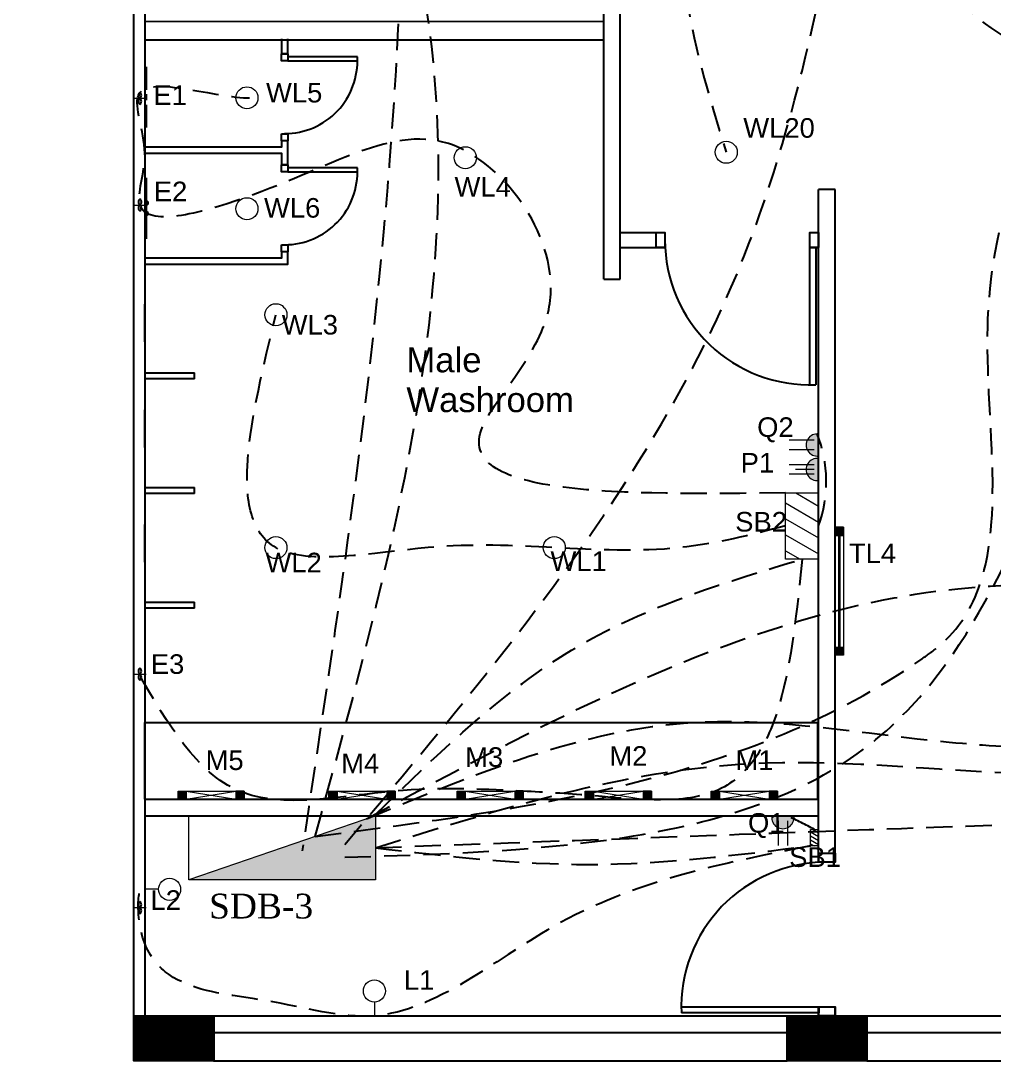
# Model space of a CAD drawing. Header units: inches. Extents: x -913 to 64634, y -1481 to 18188.
# Drawn here: x 2163.6 to 2399.1, y 2999 to 3250.7 of the extents above; entities that cross this region are included whole.
import ezdxf

# ---------------------------------------------------------------- set-up
doc = ezdxf.new("R2010")
doc.units = ezdxf.units.IN
doc.header["$MEASUREMENT"] = 0
doc.linetypes.add('HIDDEN', pattern=[9.525, 6.35, -3.175])
for name, color, linetype in [('02', 1, 'Continuous'), ('AC SDB', 14, 'Continuous'), ('ARQ-ALV', 3, 'Continuous'), ('Column', 6, 'Continuous'), ('DB TO SDB', 7, 'Continuous'), ('DB wire', 240, 'Continuous'), ('Door', 130, 'Continuous'), ('SB Wire', 11, 'Continuous'), ('Sofa Washroom', 8, 'Continuous'), ('Text', 7, 'Continuous'), ('Wall', 150, 'Continuous'), ('Washroom wall', 244, 'Continuous')]:
    doc.layers.add(name, color=color, linetype=linetype)
doc.layers.add('E. Fixture', color=6, linetype='Continuous', lineweight=20)
doc.layers.add('HATCH', color=251, linetype='Continuous', lineweight=5)
doc.styles.add('JASIM', font='times.ttf')
doc.styles.get("Standard").update_dxf_attribs({"font": 'arial.ttf'})

# ---------------------------------------------------------------- blocks, each defined once
blk = doc.blocks.new('14')
at = {"layer": 'E. Fixture'}
for p, q in [((26234, -3909.1), (26234, -3891.1)), ((26225, -3900.1), (26243, -3900.1))]:
    blk.add_line(p, q, dxfattribs=at)
for centre, start, end in [((26229.5, -3902.4), 26.564, 153.436), ((26238.5, -3902.4), 26.564, 153.436), ((26229.5, -3897.9), 206.564, 333.436), ((26238.5, -3897.9), 206.564, 333.436)]:
    blk.add_arc(centre, 5.03, start, end, dxfattribs=at)
blk = doc.blocks.new('05')
at = {"layer": 'E. Fixture'}
blk.add_hatch(color=256, dxfattribs=at).paths.add_polyline_path([(27124.32, -3822.56), (27124.32, -3814.56, 1.138442)])
for p, q in [((27122.65, -3816.83), (27113.67, -3816.83)), ((27124.32, -3822.56), (27124.32, -3814.56)), ((27122.65, -3820.28), (27113.67, -3820.28)), ((27122.65, -3818.56), (27115.97, -3818.56))]:
    blk.add_line(p, q, dxfattribs=at)
blk.add_arc((27123.8, -3818.56), 4.03, 82.5917, 277.4083, dxfattribs=at)
blk = doc.blocks.new('10')
at = {"layer": 'E. Fixture'}
blk.add_hatch(color=256, dxfattribs=at).paths.add_polyline_path([(27132.13, -3831.38), (27132.13, -3823.38, 1.138442)])
for p, q in [((27132.13, -3831.38), (27132.13, -3823.38)), ((27130.46, -3825.65), (27121.48, -3825.65)), ((27130.46, -3829.1), (27121.48, -3829.1))]:
    blk.add_line(p, q, dxfattribs=at)
blk.add_arc((27131.61, -3827.38), 4.03, 82.5917, 277.4083, dxfattribs=at)
blk = doc.blocks.new('oo')
at = {"layer": 'E. Fixture', "lineweight": 15}
for p, q in [((755.23, 589.1), (809.18, 589.1)), ((755.23, 589.03), (809.18, 589.03)), ((755.23, 588.97), (809.18, 588.97)), ((755.23, 588.9), (809.18, 588.9)), ((755.23, 588.77), (809.18, 588.77)), ((755.23, 588.63), (809.18, 588.63)), ((755.23, 588.57), (809.18, 588.57)), ((755.23, 588.5), (809.18, 588.5)), ((755.23, 588.43), (809.18, 588.43)), ((755.23, 588.43), (809.18, 588.43))]:
    blk.add_line(p, q, dxfattribs=at)
at = {"layer": 'E. Fixture', "color": 5, "lineweight": 15}
blk.add_lwpolyline([(751.23, 590.77), (813.18, 590.77), (813.18, 586.76), (751.23, 586.76), (751.23, 590.77)], dxfattribs=at)
at = {"layer": 'HATCH', "lineweight": 15}
for points in [[(751.23, 590.77), (755.23, 590.77), (755.23, 586.76), (751.23, 586.76)], [(751.56, 590.43), (754.89, 590.43), (754.89, 587.1), (751.56, 587.1)], [(751.89, 590.1), (754.56, 590.1), (754.56, 587.43), (751.89, 587.43)], [(752.23, 589.77), (754.23, 589.77), (754.23, 587.76), (752.23, 587.76)], [(752.56, 589.43), (753.89, 589.43), (753.89, 588.1), (752.56, 588.1)], [(752.89, 589.1), (753.56, 589.1), (753.56, 588.43), (752.89, 588.43)], [(813.18, 590.77), (809.18, 590.77), (809.18, 586.76), (813.18, 586.76)], [(812.85, 590.43), (809.51, 590.43), (809.51, 587.1), (812.85, 587.1)], [(812.52, 590.1), (809.85, 590.1), (809.85, 587.43), (812.52, 587.43)], [(812.18, 589.77), (810.18, 589.77), (810.18, 587.76), (812.18, 587.76)], [(811.85, 589.43), (810.52, 589.43), (810.52, 588.1), (811.85, 588.1)], [(811.52, 589.1), (810.85, 589.1), (810.85, 588.43), (811.52, 588.43)]]:
    blk.add_lwpolyline(points, close=True, dxfattribs=at)
blk = doc.blocks.new('C')
at = {"layer": 'E. Fixture'}
blk.add_hatch(color=256, dxfattribs=at).paths.add_polyline_path([(27131.114, -3595.101), (27140.34, -3595.101), (27140.34, -3591.939)])
blk.add_line((27140.34, -3591.939), (27131.114, -3595.101), dxfattribs=at)
blk.add_lwpolyline([(27131.114, -3591.939), (27140.34, -3591.939), (27140.34, -3595.101), (27131.114, -3595.101), (27131.114, -3591.939)], dxfattribs=at)

msp = doc.modelspace()

# ---------------------------------------------------------------- hatches: boundary and pattern name
at = {"layer": 'E. Fixture', "lineweight": 5}
h = msp.add_hatch(dxfattribs=at)
h.set_pattern_fill('ANSI31', color=256, scale=26.668912, angle=105, style=0)
h.set_pattern_definition([(150, (-5081.686, -67711.0576), (-1.666807, -2.88699442), [])])
h.paths.add_polyline_path([(2356.6, 3120.49), (2356.6, 3136.5), (2348.6, 3136.5), (2348.6, 3120.49)])
h = msp.add_hatch(dxfattribs=at)
h.set_pattern_fill('ANSI31', color=256, scale=6.667228, angle=105, style=0)
h.set_pattern_definition([(150, (497.0319, -14656.8085), (-0.41670175, -0.721748606), [])])
h.paths.add_polyline_path([(2356.6, 3051.08), (2356.6, 3055.08), (2354.6, 3055.08), (2354.6, 3051.08)])
at = {"layer": 'SB Wire', "linetype": 'HIDDEN'}
h = msp.add_hatch(dxfattribs=at)
h.set_pattern_fill('ANSI31', color=6)
h.set_pattern_definition([(45, (-5061.5, -9336.5), (-0.0883883476, 0.0883883476), [])])
h.paths.add_polyline_path([(2368.26, 3009.97), (2348.95, 3009.97), (2348.95, 2999.05), (2368.26, 2999.05)])
h.paths.add_polyline_path([(2513.16, 3009.97), (2493.85, 3009.97), (2493.85, 2999.05), (2513.16, 2999.05)])
h.paths.add_polyline_path([(2698.02, 3009.9), (2678.71, 3009.9), (2678.71, 2998.99), (2698.02, 2998.99)])
h.paths.add_polyline_path([(2210.25, 3009.97), (2190.94, 3009.97), (2190.94, 2999.05), (2210.25, 2999.05)])
h.paths.add_polyline_path([(2210.25, 3438.95), (2190.94, 3438.95), (2190.94, 3428.03), (2210.25, 3428.03)])
h.paths.add_polyline_path([(2697.99, 3439.1), (2678.68, 3439.1), (2678.68, 3428.19), (2697.99, 3428.19)])

# ---------------------------------------------------------------- linework, layer by layer
at = {"layer": '02'}
for points in [[(2245.01, 3241.98), (2228.17, 3241.98), (2228.17, 3241.03), (2245.03, 3241.03)], [(2245.01, 3215.11), (2228.17, 3215.11), (2228.17, 3214.15), (2245.03, 3214.15)]]:
    msp.add_lwpolyline(points, dxfattribs=at)
at = {"layer": 'AC SDB', "linetype": 'HIDDEN'}
for points in [[(2234.81, 3053.37), (2381.64, 3096.38), (2385.64, 3099.38), (2397.5, 3176.89), (2504, 3324.39)], [(2241.95, 3048.32), (2371.92, 3078.03), (2420.15, 3163.34)]]:
    msp.add_spline(points, degree=3, dxfattribs=at)
at = {"layer": 'ARQ-ALV'}
msp.add_line((2356.6, 3199.48), (2356.6, 3195.88), dxfattribs=at)
at = {"layer": 'Column'}
for points in [[(2190.94, 3009.97), (2210.25, 3009.97), (2210.25, 2999.05), (2190.94, 2999.05)], [(2348.95, 3009.97), (2368.26, 3009.97), (2368.26, 2999.05), (2348.95, 2999.05)]]:
    msp.add_lwpolyline(points, close=True, dxfattribs=at)
at = {"layer": 'DB TO SDB', "linetype": 'HIDDEN'}
msp.add_spline([(2174.36, 3639.56), (2174.53, 3574.33), (2218.65, 3539.72), (2242.64, 3453.38), (2253.14, 3358.88), (2253.14, 3221.29), (2231.64, 3049.88)], degree=3, dxfattribs=at)
at = {"layer": 'DB wire', "color": 30, "linetype": 'HIDDEN', "true_color": 0xf26722}
for points in [[(2234.81, 3053.37), (2262.23, 3250.55), (2255.64, 3311.27), (2264.88, 3342.9), (2352.6, 3365.08)], [(2241.95, 3051.41), (2337.17, 3190.31), (2365.64, 3303.64)], [(2247.19, 3057.61), (2408.47, 3114.19), (2568.96, 3138.26), (2644.34, 3199.39), (2645.78, 3196.44)], [(2249.08, 3058.36), (2300.37, 3100.5), (2352.6, 3120.49)], [(2247.19, 3057.61), (2326.45, 3080.96), (2388.18, 3076.19), (2413.89, 3074.67), (2469.04, 3075.03), (2530.46, 3076.84), (2553.89, 3079.53), (2600.75, 3085.69), (2648.34, 3104.7)], [(2249.37, 3050.63), (2340.27, 3071.02), (2401.02, 3068.82), (2587.22, 3079.7), (2630.82, 3085.11), (2648.04, 3091.09)], [(2249.37, 3050.63), (2495.77, 3059.59), (2616.74, 3075.98), (2647.23, 3074.89), (2647.48, 3074.41)]]:
    msp.add_spline(points, degree=3, dxfattribs=at)
at = {"layer": 'DB wire', "linetype": 'HIDDEN'}
msp.add_spline([(2249.37, 3050.63), (2301.26, 3046.6), (2354.6, 3051.08)], degree=3, dxfattribs=at)
at = {"layer": 'Door'}
for points in [[(2226.65, 3242.74), (2228.17, 3242.74), (2228.17, 3241.03), (2226.65, 3241.03)], [(2226.65, 3223.4), (2228.17, 3223.4), (2228.17, 3221.69), (2226.65, 3221.69)], [(2226.65, 3215.87), (2228.17, 3215.87), (2228.17, 3214.15), (2226.65, 3214.15)], [(2319.42, 3195.88), (2317.27, 3195.88), (2317.27, 3199.49), (2319.42, 3199.49)], [(2356.6, 3195.88), (2354.46, 3195.88), (2354.46, 3199.49), (2356.6, 3199.49)], [(2226.65, 3196.53), (2228.17, 3196.53), (2228.17, 3194.82), (2226.65, 3194.82)], [(2356.61, 3047.15), (2356.61, 3049.3), (2360.6, 3049.3), (2360.6, 3047.15)], [(2356.61, 3009.97), (2356.61, 3012.11), (2360.6, 3012.11), (2360.6, 3009.97)]]:
    msp.add_lwpolyline(points, close=True, dxfattribs=at)
for points in [[(2354.46, 3162.64), (2354.46, 3195.88), (2355.88, 3195.88), (2355.88, 3162.67)], [(2323.37, 3012.11), (2356.61, 3012.11), (2356.61, 3010.69), (2323.4, 3010.69)]]:
    msp.add_lwpolyline(points, dxfattribs=at)
for centre, radius, start, end in [((2227.41, 3241.03), 17.62, 270, 3.1106), ((2227.41, 3214.15), 17.62, 270, 3.1106), ((2354.46, 3197.68), 35.04, 180, 272.3291), ((2358.41, 3012.11), 35.04, 90, 182.3291)]:
    msp.add_arc(centre, radius, start, end, dxfattribs=at)
at = {"layer": 'E. Fixture', "lineweight": 5}
for p, q in [((2203.62, 3062.36), (2215.63, 3064.36)), ((2203.62, 3064.36), (2215.63, 3062.36)), ((2240.12, 3062.36), (2252.13, 3064.36)), ((2240.12, 3064.36), (2252.13, 3062.36)), ((2271.12, 3062.36), (2283.13, 3064.36)), ((2271.12, 3064.36), (2283.13, 3062.36)), ((2302.12, 3062.36), (2314.13, 3064.36)), ((2302.12, 3064.36), (2314.13, 3062.36)), ((2332.62, 3062.36), (2344.63, 3064.36)), ((2332.62, 3064.36), (2344.63, 3062.36)), ((2193.56, 3041.59), (2193.56, 3039.57)), ((2196.9, 3040.58), (2193.56, 3040.58)), ((2249.13, 3013.3), (2249.13, 3009.97)), ((2248.11, 3009.97), (2250.14, 3009.97))]:
    msp.add_line(p, q, dxfattribs=at)
for points in [[(2348.6, 3120.49), (2348.6, 3136.5), (2356.6, 3136.5), (2356.6, 3120.49)], [(2354.6, 3051.08), (2354.6, 3055.08), (2356.6, 3055.08), (2356.6, 3051.08)]]:
    msp.add_lwpolyline(points, close=True, dxfattribs=at)
at = {"layer": 'E. Fixture', "color": 252, "lineweight": 5}
for points in [[(2201.62, 3064.36), (2203.62, 3064.36), (2203.62, 3062.36), (2201.62, 3062.36)], [(2201.79, 3064.2), (2203.46, 3064.2), (2203.46, 3062.53), (2201.79, 3062.53)], [(2201.96, 3064.03), (2203.29, 3064.03), (2203.29, 3062.7), (2201.96, 3062.7)], [(2202.12, 3063.86), (2203.12, 3063.86), (2203.12, 3062.86), (2202.12, 3062.86)], [(2202.29, 3063.7), (2202.96, 3063.7), (2202.96, 3063.03), (2202.29, 3063.03)], [(2202.46, 3063.53), (2202.79, 3063.53), (2202.79, 3063.2), (2202.46, 3063.2)], [(2217.63, 3064.36), (2215.63, 3064.36), (2215.63, 3062.36), (2217.63, 3062.36)], [(2217.46, 3064.2), (2215.79, 3064.2), (2215.79, 3062.53), (2217.46, 3062.53)], [(2217.29, 3064.03), (2215.96, 3064.03), (2215.96, 3062.7), (2217.29, 3062.7)], [(2217.13, 3063.86), (2216.13, 3063.86), (2216.13, 3062.86), (2217.13, 3062.86)], [(2216.96, 3063.7), (2216.29, 3063.7), (2216.29, 3063.03), (2216.96, 3063.03)], [(2216.79, 3063.53), (2216.46, 3063.53), (2216.46, 3063.2), (2216.79, 3063.2)], [(2238.12, 3064.36), (2240.12, 3064.36), (2240.12, 3062.36), (2238.12, 3062.36)], [(2238.29, 3064.2), (2239.96, 3064.2), (2239.96, 3062.53), (2238.29, 3062.53)], [(2238.46, 3064.03), (2239.79, 3064.03), (2239.79, 3062.7), (2238.46, 3062.7)], [(2238.62, 3063.86), (2239.62, 3063.86), (2239.62, 3062.86), (2238.62, 3062.86)], [(2238.79, 3063.7), (2239.46, 3063.7), (2239.46, 3063.03), (2238.79, 3063.03)], [(2238.96, 3063.53), (2239.29, 3063.53), (2239.29, 3063.2), (2238.96, 3063.2)], [(2254.13, 3064.36), (2252.13, 3064.36), (2252.13, 3062.36), (2254.13, 3062.36)], [(2253.96, 3064.2), (2252.29, 3064.2), (2252.29, 3062.53), (2253.96, 3062.53)], [(2253.79, 3064.03), (2252.46, 3064.03), (2252.46, 3062.7), (2253.79, 3062.7)], [(2253.63, 3063.86), (2252.63, 3063.86), (2252.63, 3062.86), (2253.63, 3062.86)], [(2253.46, 3063.7), (2252.79, 3063.7), (2252.79, 3063.03), (2253.46, 3063.03)], [(2253.29, 3063.53), (2252.96, 3063.53), (2252.96, 3063.2), (2253.29, 3063.2)], [(2269.12, 3064.36), (2271.12, 3064.36), (2271.12, 3062.36), (2269.12, 3062.36)], [(2269.29, 3064.2), (2270.96, 3064.2), (2270.96, 3062.53), (2269.29, 3062.53)], [(2269.46, 3064.03), (2270.79, 3064.03), (2270.79, 3062.7), (2269.46, 3062.7)], [(2269.62, 3063.86), (2270.62, 3063.86), (2270.62, 3062.86), (2269.62, 3062.86)], [(2269.79, 3063.7), (2270.46, 3063.7), (2270.46, 3063.03), (2269.79, 3063.03)], [(2269.96, 3063.53), (2270.29, 3063.53), (2270.29, 3063.2), (2269.96, 3063.2)], [(2285.13, 3064.36), (2283.13, 3064.36), (2283.13, 3062.36), (2285.13, 3062.36)], [(2284.96, 3064.2), (2283.29, 3064.2), (2283.29, 3062.53), (2284.96, 3062.53)], [(2284.79, 3064.03), (2283.46, 3064.03), (2283.46, 3062.7), (2284.79, 3062.7)], [(2284.63, 3063.86), (2283.63, 3063.86), (2283.63, 3062.86), (2284.63, 3062.86)], [(2284.46, 3063.7), (2283.79, 3063.7), (2283.79, 3063.03), (2284.46, 3063.03)], [(2284.29, 3063.53), (2283.96, 3063.53), (2283.96, 3063.2), (2284.29, 3063.2)], [(2300.12, 3064.36), (2302.12, 3064.36), (2302.12, 3062.36), (2300.12, 3062.36)], [(2300.29, 3064.2), (2301.96, 3064.2), (2301.96, 3062.53), (2300.29, 3062.53)], [(2300.46, 3064.03), (2301.79, 3064.03), (2301.79, 3062.7), (2300.46, 3062.7)], [(2300.62, 3063.86), (2301.62, 3063.86), (2301.62, 3062.86), (2300.62, 3062.86)], [(2300.79, 3063.7), (2301.46, 3063.7), (2301.46, 3063.03), (2300.79, 3063.03)], [(2300.96, 3063.53), (2301.29, 3063.53), (2301.29, 3063.2), (2300.96, 3063.2)], [(2316.13, 3064.36), (2314.13, 3064.36), (2314.13, 3062.36), (2316.13, 3062.36)], [(2315.96, 3064.2), (2314.29, 3064.2), (2314.29, 3062.53), (2315.96, 3062.53)], [(2315.79, 3064.03), (2314.46, 3064.03), (2314.46, 3062.7), (2315.79, 3062.7)], [(2315.63, 3063.86), (2314.63, 3063.86), (2314.63, 3062.86), (2315.63, 3062.86)], [(2315.46, 3063.7), (2314.79, 3063.7), (2314.79, 3063.03), (2315.46, 3063.03)], [(2315.29, 3063.53), (2314.96, 3063.53), (2314.96, 3063.2), (2315.29, 3063.2)], [(2330.62, 3064.36), (2332.62, 3064.36), (2332.62, 3062.36), (2330.62, 3062.36)], [(2330.79, 3064.2), (2332.46, 3064.2), (2332.46, 3062.53), (2330.79, 3062.53)], [(2330.96, 3064.03), (2332.29, 3064.03), (2332.29, 3062.7), (2330.96, 3062.7)], [(2331.12, 3063.86), (2332.12, 3063.86), (2332.12, 3062.86), (2331.12, 3062.86)], [(2331.29, 3063.7), (2331.96, 3063.7), (2331.96, 3063.03), (2331.29, 3063.03)], [(2331.46, 3063.53), (2331.79, 3063.53), (2331.79, 3063.2), (2331.46, 3063.2)], [(2346.63, 3064.36), (2344.63, 3064.36), (2344.63, 3062.36), (2346.63, 3062.36)], [(2346.46, 3064.2), (2344.79, 3064.2), (2344.79, 3062.53), (2346.46, 3062.53)], [(2346.29, 3064.03), (2344.96, 3064.03), (2344.96, 3062.7), (2346.29, 3062.7)], [(2346.13, 3063.86), (2345.13, 3063.86), (2345.13, 3062.86), (2346.13, 3062.86)], [(2345.96, 3063.7), (2345.29, 3063.7), (2345.29, 3063.03), (2345.96, 3063.03)], [(2345.79, 3063.53), (2345.46, 3063.53), (2345.46, 3063.2), (2345.79, 3063.2)]]:
    msp.add_lwpolyline(points, close=True, dxfattribs=at)
for points in [[(2201.62, 3064.36), (2217.63, 3064.36), (2217.63, 3062.36), (2201.62, 3062.36), (2201.62, 3064.36)], [(2238.12, 3064.36), (2254.13, 3064.36), (2254.13, 3062.36), (2238.12, 3062.36), (2238.12, 3064.36)], [(2269.12, 3064.36), (2285.13, 3064.36), (2285.13, 3062.36), (2269.12, 3062.36), (2269.12, 3064.36)], [(2300.12, 3064.36), (2316.13, 3064.36), (2316.13, 3062.36), (2300.12, 3062.36), (2300.12, 3064.36)], [(2330.62, 3064.36), (2346.63, 3064.36), (2346.63, 3062.36), (2330.62, 3062.36), (2330.62, 3064.36)]]:
    msp.add_lwpolyline(points, dxfattribs=at)
at = {"layer": 'E. Fixture', "lineweight": 5}
for centre in [(2218.29, 3232.08), (2271.13, 3217.58), (2334.23, 3218.92), (2218.29, 3205.25), (2225.29, 3179.58), (2225.29, 3123.25), (2292.63, 3123.25), (2199.57, 3040.58), (2249.13, 3015.97)]:
    msp.add_circle(centre, 2.67, dxfattribs=at)
at = {"layer": 'SB Wire', "linetype": 'HIDDEN'}
msp.add_arc((2326.75, 3139.17), 31.7, 340.3221, 21.4616, dxfattribs=at)
for points in [[(2364.68, 3299.52), (2355.68, 3282.84), (2334.28, 3278.98), (2334.23, 3218.92)], [(2368.68, 3299.52), (2392.92, 3253.3), (2445.71, 3238.15), (2508.58, 3265.66), (2589.19, 3242.5)], [(2348.6, 3136.5), (2274.96, 3151.58), (2291.3, 3180.88), (2269.84, 3219.92), (2217.69, 3207.84), (2192.42, 3206.14), (2193.56, 3218.68), (2192.04, 3232.7), (2218.29, 3232.08), (2218.88, 3232.07)], [(2348.6, 3128.49), (2323.13, 3123.25), (2292.63, 3123.25), (2262.13, 3123.25), (2225.29, 3123.25), (2225.29, 3179.58)], [(2352.6, 3120.49), (2331.62, 3064.36), (2300.12, 3063.36), (2284.13, 3064.36), (2254.13, 3064.36), (2216.46, 3064.36), (2192.24, 3092.52)], [(2355.6, 3055.08), (2349.1, 3058.36)], [(2354.6, 3051.08), (2292.29, 3031.48), (2249.13, 3009.97), (2222.74, 3013.65), (2192.04, 3035.4), (2193.56, 3040.58), (2193.9, 3040.37)]]:
    msp.add_spline(points, degree=3, dxfattribs=at)
at = {"layer": 'Sofa Washroom'}
for p, q in [((2193.56, 3239.88), (2193.56, 3233.81)), ((2193.56, 3239.13), (2193.89, 3239.13)), ((2193.56, 3238.53), (2193.89, 3238.53)), ((2193.89, 3239.56), (2193.89, 3234)), ((2193.56, 3235.52), (2193.89, 3235.52)), ((2193.56, 3234.92), (2193.89, 3234.92)), ((2193.56, 3233.13), (2193.56, 3231.3)), ((2193.89, 3232.94), (2193.89, 3231.49)), ((2193.56, 3230.62), (2193.56, 3224.54)), ((2193.89, 3230.42), (2193.89, 3224.87)), ((2193.56, 3229.51), (2193.89, 3229.51)), ((2193.56, 3228.91), (2193.89, 3228.91)), ((2193.56, 3225.9), (2193.89, 3225.9)), ((2193.56, 3225.3), (2193.89, 3225.3)), ((2193.56, 3213.01), (2193.56, 3206.94)), ((2193.56, 3212.26), (2193.89, 3212.26)), ((2193.89, 3212.69), (2193.89, 3207.13)), ((2193.56, 3211.66), (2193.89, 3211.66)), ((2193.56, 3208.65), (2193.89, 3208.65)), ((2193.56, 3208.05), (2193.89, 3208.05)), ((2193.89, 3207.13), (2194.32, 3206.88)), ((2193.56, 3206.94), (2194, 3206.68)), ((2194, 3206.52), (2193.56, 3206.26)), ((2193.56, 3206.26), (2193.56, 3204.42)), ((2194.32, 3206.33), (2193.89, 3206.07)), ((2193.89, 3206.07), (2193.89, 3204.62)), ((2193.89, 3204.62), (2194.32, 3204.36)), ((2194, 3206.68), (2194, 3206.52)), ((2194.32, 3206.88), (2194.32, 3206.33)), ((2193.56, 3204.42), (2194, 3204.16)), ((2194, 3204.01), (2193.56, 3203.74)), ((2193.56, 3203.74), (2193.56, 3197.67)), ((2193.56, 3202.64), (2193.89, 3202.64)), ((2193.56, 3202.03), (2193.89, 3202.03)), ((2194.32, 3203.81), (2193.89, 3203.55)), ((2193.89, 3203.55), (2193.89, 3197.99)), ((2194, 3204.16), (2194, 3204.01)), ((2194.32, 3204.36), (2194.32, 3203.81)), ((2193.56, 3199.03), (2193.89, 3199.03)), ((2193.56, 3198.42), (2193.89, 3198.42))]:
    msp.add_line(p, q, dxfattribs=at)
for points in [[(2193.56, 3173.07), (2193.57, 3182.13)], [(2193.56, 3147.51), (2193.57, 3156.56)], [(2193.56, 3119.77), (2193.57, 3128.82)]]:
    msp.add_lwpolyline(points, dxfattribs=at)
at = {"layer": 'Sofa Washroom', "ltscale": 3}
msp.add_lwpolyline([(2193.61, 3062.36), (2193.61, 3080.96), (2356.35, 3080.96), (2356.35, 3062.36)], dxfattribs=at)
at = {"layer": 'Wall'}
for p, q in [((2190.94, 3009.97), (2190.94, 3428.03)), ((2193.56, 3428.03), (2193.56, 3009.97)), ((2304.6, 3188.24), (2304.6, 3312.82)), ((2308.6, 3188.24), (2308.6, 3312.82)), ((2193.56, 3250.59), (2304.6, 3250.53)), ((2193.56, 3246.13), (2304.6, 3246.13)), ((2356.6, 3047.1), (2356.6, 3209.89)), ((2360.6, 3209.89), (2356.6, 3209.89)), ((2360.6, 3047.15), (2360.6, 3209.89)), ((2308.6, 3199.49), (2319.42, 3199.49)), ((2308.6, 3199.49), (2319.42, 3199.49)), ((2354.46, 3199.49), (2356.6, 3199.49)), ((2354.46, 3199.49), (2356.6, 3199.49)), ((2308.6, 3195.88), (2319.47, 3195.88)), ((2354.46, 3195.88), (2356.6, 3195.88)), ((2304.6, 3188.24), (2308.6, 3188.24)), ((2193.56, 3062.36), (2304.6, 3062.36)), ((2304.6, 3062.36), (2356.6, 3062.36)), ((2193.56, 3058.36), (2304.6, 3058.36)), ((2304.6, 3058.36), (2356.6, 3058.36)), ((2356.6, 3009.97), (2356.6, 3012.11)), ((2360.6, 3009.97), (2360.6, 3012.11)), ((2210.25, 3009.97), (2348.95, 3009.97)), ((2368.26, 3009.97), (2493.85, 3009.97)), ((2210.25, 3005.97), (2348.95, 3005.97)), ((2368.26, 3005.97), (2493.85, 3005.97)), ((2210.25, 2999.05), (2348.95, 2999.05)), ((2368.26, 2999.05), (2493.85, 2999.05))]:
    msp.add_line(p, q, dxfattribs=at)
at = {"layer": 'Washroom wall'}
for p, q in [((2228.15, 3242.74), (2226.65, 3242.74)), ((2228.15, 3221.69), (2226.65, 3221.69)), ((2228.15, 3215.87), (2226.65, 3215.87)), ((2228.15, 3194.82), (2226.65, 3194.82)), ((2205.6, 3164.07), (2205.6, 3165.57)), ((2205.6, 3136.33), (2205.6, 3137.83)), ((2205.6, 3108.58), (2205.6, 3110.09))]:
    msp.add_line(p, q, dxfattribs=at)
for points in [[(2226.65, 3246.32), (2226.65, 3242.74)], [(2228.15, 3242.74), (2228.15, 3246.32)], [(2226.65, 3221.69), (2226.65, 3220.18), (2193.56, 3220.18)], [(2228.15, 3215.87), (2228.15, 3221.69)], [(2193.56, 3218.68), (2226.65, 3218.68), (2226.65, 3215.87)], [(2226.65, 3194.82), (2226.65, 3193.31), (2193.56, 3193.31)], [(2193.56, 3191.81), (2228.15, 3191.81), (2228.15, 3194.82)], [(2193.56, 3165.57), (2205.6, 3165.57)], [(2205.6, 3164.07), (2193.56, 3164.07)], [(2193.56, 3137.83), (2205.6, 3137.83)], [(2205.6, 3136.33), (2193.56, 3136.33)], [(2193.56, 3110.09), (2205.6, 3110.09)], [(2205.6, 3108.58), (2193.56, 3108.58)]]:
    msp.add_lwpolyline(points, dxfattribs=at)

# ---------------------------------------------------------------- block references
at = {"lineweight": 5, "xscale": 0.5, "yscale": 0.5, "zscale": 0.5, "rotation": 90}
msp.add_blockref('oo', (2655.99, 2721.58), dxfattribs=at)
at = {"layer": 'E. Fixture', "lineweight": 5}
for name, p, xscale, yscale, zscale, rotation in [('14', (2829.57, 7517.81), 0.1633701471540731, 0.1633701471540731, 0.1633701471540731, 270), ('14', (2829.58, 7491.99), 0.1633701471540731, 0.1633701471540731, 0.1633701471540731, 270), ('14', (2829.57, 7378.49), 0.1633701471540731, 0.1633701471540731, 0.1633701471540731, 270), ('10', (-203.85, -15031.34), 0.6667228028454701, 0.6667228028436512, 0.6667228028454701, 90), ('14', (2829.57, 7321.99), 0.1633701471540731, 0.1633701471540731, 0.1633701471540731, 270)]:
    msp.add_blockref(name, p, dxfattribs=dict(at, xscale=xscale, yscale=yscale, zscale=zscale, rotation=rotation))
for name, p, xscale, yscale, zscale in [('10', (-15733.01, 5699.88), 0.6667228028454701, 0.6667228028436512, 0.6667228028454701), ('05', (-15727.8, 5688.08), 0.6667228028454701, 0.6667228028436512, 0.6667228028454701), ('C', (-130399.05, 20613.96), 4.887500000011642, 4.887500000011642, 4.887499999999999)]:
    msp.add_blockref(name, p, dxfattribs=dict(at, xscale=xscale, yscale=yscale, zscale=zscale))

# ---------------------------------------------------------------- texts
at = {"layer": 'DB TO SDB', "linetype": 'HIDDEN'}
for s, p in [('E1', (2195.67, 3230.35)), ('WL5', (2222.92, 3230.96)), ('WL20', (2338.37, 3222.42)), ('WL4', (2268.52, 3208.18)), ('E2', (2195.77, 3207.06)), ('WL6', (2222.43, 3203.09)), ('WL3', (2226.71, 3174.81)), ('Q2', (2341.72, 3150.03)), ('P1', (2337.74, 3141.41)), ('SB2', (2336.41, 3127.14)), ('TL4', (2363.92, 3119.5)), ('WL2', (2222.78, 3117.27)), ('WL1', (2291.73, 3117.59)), ('E3', (2195.04, 3092.7)), ('M5', (2208.3, 3069.44)), ('M3', (2271.1, 3070.21)), ('M2', (2305.97, 3070.47)), ('M1', (2336.47, 3069.44)), ('M4', (2241.11, 3068.67)), ('Q1', (2339.51, 3054.27)), ('SB1', (2349.47, 3045.99)), ('L2', (2194.96, 3035.61)), ('L1', (2256.27, 3016.27))]:
    msp.add_text(s, height=4.74, dxfattribs=at).set_placement(p)
at = {"layer": 'DB TO SDB', "linetype": 'HIDDEN', "style": 'JASIM'}
msp.add_text('SDB-3', height=6, dxfattribs=at).set_placement((2209.13, 3033.52))
at = {"layer": 'Text'}
for s, p in [('Male ', (2256.87, 3165.67)), ('Washroom', (2256.87, 3156.03))]:
    msp.add_text(s, height=6, dxfattribs=at).set_placement(p)

doc.saveas('drawing.dxf')
